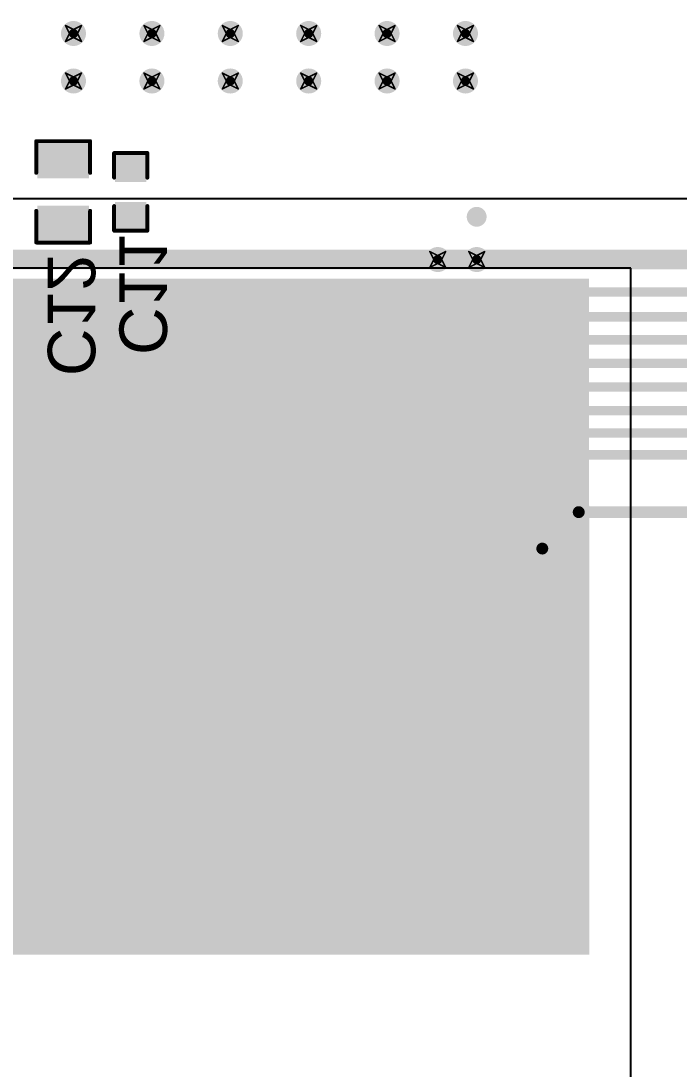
# Model space of a CAD drawing. Header units: inches. Extents: x -11 to 1110, y -7 to 455.
# Drawn here: x 627.8 to 648.91, y 21.81 to 55.43 of the extents above; entities that cross this region are included whole.
import ezdxf

# ---------------------------------------------------------------- set-up
doc = ezdxf.new("R2010")
doc.units = ezdxf.units.IN
for name, color, linetype in [('Bottom Layer', 5, 'Continuous'), ('Bottom Overlay', 54, 'Continuous'), ('Bottom Paste', 16, 'Continuous'), ('Bottom Solder', 6, 'Continuous'), ('Drill Drawing', 1, 'Continuous'), ('Top Layer', 1, 'Continuous'), ('Top Solder', 216, 'Continuous'), ('Via Holes', 16, 'Continuous')]:
    doc.layers.add(name, color=color, linetype=linetype)
doc.styles.add('Arial', font='', dxfattribs={"height": 0.2})
doc.styles.get('Arial').set_extended_font_data('Arial')

# ---------------------------------------------------------------- blocks, each defined once
blk = doc.blocks.new('C___0805_B_20')
at = {"layer": 'Bottom Layer'}
for points in [[(-1.524, 0.762), (-0.508, 0.762), (-0.508, -0.762), (-1.524, -0.762)], [(0.508, 0.762), (1.524, 0.762), (1.524, -0.762), (0.508, -0.762)]]:
    blk.add_hatch(color=5, dxfattribs=at).paths.add_polyline_path(points)
at = {"layer": 'Bottom Paste'}
for points in [[(-1.524, 0.762), (-0.508, 0.762), (-0.508, -0.762), (-1.524, -0.762)], [(0.508, 0.762), (1.524, 0.762), (1.524, -0.762), (0.508, -0.762)]]:
    blk.add_hatch(color=16, dxfattribs=at).paths.add_polyline_path(points)
at = {"layer": 'Bottom Solder'}
for points in [[(-1.594, 0.832), (-0.438, 0.832), (-0.438, -0.832), (-1.594, -0.832)], [(0.438, 0.832), (1.594, 0.832), (1.594, -0.832), (0.438, -0.832)]]:
    blk.add_hatch(color=6, dxfattribs=at).paths.add_polyline_path(points)
at = {"layer": 'Bottom Overlay'}
for points in [[(-0.61, 0.864, 0.127, 0.127, 0), (-1.626, 0.864, 0.127, 0.127, 0)], [(-1.626, -0.864, 0.127, 0.127, 0), (-1.626, 0.864, 0.127, 0.127, 0)], [(1.626, 0.864, 0.127, 0.127, 0), (0.61, 0.864, 0.127, 0.127, 0)], [(1.626, -0.864, 0.127, 0.127, 0), (1.626, 0.864, 0.127, 0.127, 0)], [(-0.61, -0.864, 0.127, 0.127, 0), (-1.626, -0.864, 0.127, 0.127, 0)], [(1.626, -0.864, 0.127, 0.127, 0), (0.61, -0.864, 0.127, 0.127, 0)]]:
    blk.add_lwpolyline(points, format="xyseb", dxfattribs=at)
for points in [[(-1.657, 0.864, 0.0635, 0.0635, 1), (-1.594, 0.864, 0.0635, 0.0635, 1)], [(-1.657, 0.864, 0.0635, 0.0635, 1), (-1.594, 0.864, 0.0635, 0.0635, 1)], [(-0.641, 0.864, 0.0635, 0.0635, 1), (-0.578, 0.864, 0.0635, 0.0635, 1)], [(0.578, 0.864, 0.0635, 0.0635, 1), (0.641, 0.864, 0.0635, 0.0635, 1)], [(1.594, 0.864, 0.0635, 0.0635, 1), (1.657, 0.864, 0.0635, 0.0635, 1)], [(1.594, 0.864, 0.0635, 0.0635, 1), (1.657, 0.864, 0.0635, 0.0635, 1)], [(-1.657, -0.864, 0.0635, 0.0635, 1), (-1.594, -0.864, 0.0635, 0.0635, 1)], [(-1.657, -0.864, 0.0635, 0.0635, 1), (-1.594, -0.864, 0.0635, 0.0635, 1)], [(-0.641, -0.864, 0.0635, 0.0635, 1), (-0.578, -0.864, 0.0635, 0.0635, 1)], [(0.578, -0.864, 0.0635, 0.0635, 1), (0.641, -0.864, 0.0635, 0.0635, 1)], [(1.594, -0.864, 0.0635, 0.0635, 1), (1.657, -0.864, 0.0635, 0.0635, 1)], [(1.594, -0.864, 0.0635, 0.0635, 1), (1.657, -0.864, 0.0635, 0.0635, 1)]]:
    blk.add_lwpolyline(points, format="xyseb", close=True, dxfattribs=at)
blk = doc.blocks.new('C___0603_B_21')
at = {"layer": 'Bottom Layer'}
for points in [[(-1.143, -0.445), (-1.143, 0.445), (-0.381, 0.445), (-0.381, -0.445)], [(0.381, -0.445), (0.381, 0.445), (1.143, 0.445), (1.143, -0.445)]]:
    blk.add_hatch(color=5, dxfattribs=at).paths.add_polyline_path(points)
at = {"layer": 'Bottom Paste'}
for points in [[(-1.143, -0.445), (-1.143, 0.445), (-0.381, 0.445), (-0.381, -0.445)], [(0.381, -0.445), (0.381, 0.445), (1.143, 0.445), (1.143, -0.445)]]:
    blk.add_hatch(color=16, dxfattribs=at).paths.add_polyline_path(points)
at = {"layer": 'Bottom Solder'}
for points in [[(-1.203, -0.504), (-1.203, 0.504), (-0.321, 0.504), (-0.321, -0.504)], [(0.321, -0.504), (0.321, 0.504), (1.203, 0.504), (1.203, -0.504)]]:
    blk.add_hatch(color=6, dxfattribs=at).paths.add_polyline_path(points)
at = {"layer": 'Bottom Overlay'}
for points in [[(-1.245, -0.533, 0.127, 0.127, 0), (-1.245, 0.533, 0.127, 0.127, 0)], [(-0.457, 0.533, 0.127, 0.127, 0), (-1.245, 0.533, 0.127, 0.127, 0)], [(1.245, 0.533, 0.127, 0.127, 0), (0.457, 0.533, 0.127, 0.127, 0)], [(1.245, -0.533, 0.127, 0.127, 0), (1.245, 0.533, 0.127, 0.127, 0)], [(-0.457, -0.533, 0.127, 0.127, 0), (-1.245, -0.533, 0.127, 0.127, 0)], [(1.245, -0.533, 0.127, 0.127, 0), (0.457, -0.533, 0.127, 0.127, 0)]]:
    blk.add_lwpolyline(points, format="xyseb", dxfattribs=at)
for points in [[(-1.276, 0.533, 0.0635, 0.0635, 1), (-1.213, 0.533, 0.0635, 0.0635, 1)], [(-1.276, 0.533, 0.0635, 0.0635, 1), (-1.213, 0.533, 0.0635, 0.0635, 1)], [(-0.489, 0.533, 0.0635, 0.0635, 1), (-0.425, 0.533, 0.0635, 0.0635, 1)], [(0.425, 0.533, 0.0635, 0.0635, 1), (0.489, 0.533, 0.0635, 0.0635, 1)], [(1.213, 0.533, 0.0635, 0.0635, 1), (1.276, 0.533, 0.0635, 0.0635, 1)], [(1.213, 0.533, 0.0635, 0.0635, 1), (1.276, 0.533, 0.0635, 0.0635, 1)], [(-1.276, -0.533, 0.0635, 0.0635, 1), (-1.213, -0.533, 0.0635, 0.0635, 1)], [(-1.276, -0.533, 0.0635, 0.0635, 1), (-1.213, -0.533, 0.0635, 0.0635, 1)], [(-0.489, -0.533, 0.0635, 0.0635, 1), (-0.425, -0.533, 0.0635, 0.0635, 1)], [(0.425, -0.533, 0.0635, 0.0635, 1), (0.489, -0.533, 0.0635, 0.0635, 1)], [(1.213, -0.533, 0.0635, 0.0635, 1), (1.276, -0.533, 0.0635, 0.0635, 1)], [(1.213, -0.533, 0.0635, 0.0635, 1), (1.276, -0.533, 0.0635, 0.0635, 1)]]:
    blk.add_lwpolyline(points, format="xyseb", close=True, dxfattribs=at)

msp = doc.modelspace()

# ---------------------------------------------------------------- hatches: boundary and pattern name
at = {"layer": 'Bottom Layer'}
h = msp.add_hatch(color=5, dxfattribs=at)
edge = h.paths.add_edge_path()
edge.add_arc((629.488, 55.03), 0.3, 0, 360)
h = msp.add_hatch(color=5, dxfattribs=at)
edge = h.paths.add_edge_path()
edge.add_arc((632.003, 55.03), 0.3, 0, 360)
h = msp.add_hatch(color=5, dxfattribs=at)
edge = h.paths.add_edge_path()
edge.add_arc((634.517, 55.03), 0.3, 0, 360)
h = msp.add_hatch(color=5, dxfattribs=at)
edge = h.paths.add_edge_path()
edge.add_arc((637.032, 55.03), 0.3, 0, 360)
h = msp.add_hatch(color=5, dxfattribs=at)
edge = h.paths.add_edge_path()
edge.add_arc((639.547, 55.03), 0.3, 0, 360)
h = msp.add_hatch(color=5, dxfattribs=at)
edge = h.paths.add_edge_path()
edge.add_arc((642.061, 55.03), 0.3, 0, 360)
h = msp.add_hatch(color=5, dxfattribs=at)
edge = h.paths.add_edge_path()
edge.add_arc((629.488, 53.506), 0.3, 0, 360)
h = msp.add_hatch(color=5, dxfattribs=at)
edge = h.paths.add_edge_path()
edge.add_arc((632.003, 53.506), 0.3, 0, 360)
h = msp.add_hatch(color=5, dxfattribs=at)
edge = h.paths.add_edge_path()
edge.add_arc((634.517, 53.506), 0.3, 0, 360)
h = msp.add_hatch(color=5, dxfattribs=at)
edge = h.paths.add_edge_path()
edge.add_arc((637.032, 53.506), 0.3, 0, 360)
h = msp.add_hatch(color=5, dxfattribs=at)
edge = h.paths.add_edge_path()
edge.add_arc((639.547, 53.506), 0.3, 0, 360)
h = msp.add_hatch(color=5, dxfattribs=at)
edge = h.paths.add_edge_path()
edge.add_arc((642.061, 53.506), 0.3, 0, 360)
h = msp.add_hatch(color=5, dxfattribs=at)
edge = h.paths.add_edge_path()
edge.add_arc((641.172, 47.779), 0.3, 0, 360)
h = msp.add_hatch(color=5, dxfattribs=at)
edge = h.paths.add_edge_path()
edge.add_arc((642.422, 47.779), 0.3, 0, 360)
for points in [[(622.13, 41.092), (646.019, 41.092), (646.019, 47.168), (622.13, 47.168)], [(646.024, 25.476), (581.304, 25.476), (581.304, 45.872), (646.024, 45.872)]]:
    msp.add_hatch(color=5, dxfattribs=at).paths.add_polyline_path(points)
at = {"layer": 'Bottom Solder'}
h = msp.add_hatch(color=6, dxfattribs=at)
edge = h.paths.add_edge_path()
edge.add_arc((629.488, 55.03), 0.402, 0, 360)
h = msp.add_hatch(color=6, dxfattribs=at)
edge = h.paths.add_edge_path()
edge.add_arc((632.003, 55.03), 0.402, 0, 360)
h = msp.add_hatch(color=6, dxfattribs=at)
edge = h.paths.add_edge_path()
edge.add_arc((634.517, 55.03), 0.402, 0, 360)
h = msp.add_hatch(color=6, dxfattribs=at)
edge = h.paths.add_edge_path()
edge.add_arc((637.032, 55.03), 0.402, 0, 360)
h = msp.add_hatch(color=6, dxfattribs=at)
edge = h.paths.add_edge_path()
edge.add_arc((639.547, 55.03), 0.402, 0, 360)
h = msp.add_hatch(color=6, dxfattribs=at)
edge = h.paths.add_edge_path()
edge.add_arc((642.061, 55.03), 0.402, 0, 360)
h = msp.add_hatch(color=6, dxfattribs=at)
edge = h.paths.add_edge_path()
edge.add_arc((629.488, 53.506), 0.402, 0, 360)
h = msp.add_hatch(color=6, dxfattribs=at)
edge = h.paths.add_edge_path()
edge.add_arc((632.003, 53.506), 0.402, 0, 360)
h = msp.add_hatch(color=6, dxfattribs=at)
edge = h.paths.add_edge_path()
edge.add_arc((634.517, 53.506), 0.402, 0, 360)
h = msp.add_hatch(color=6, dxfattribs=at)
edge = h.paths.add_edge_path()
edge.add_arc((637.032, 53.506), 0.402, 0, 360)
h = msp.add_hatch(color=6, dxfattribs=at)
edge = h.paths.add_edge_path()
edge.add_arc((639.547, 53.506), 0.402, 0, 360)
h = msp.add_hatch(color=6, dxfattribs=at)
edge = h.paths.add_edge_path()
edge.add_arc((642.061, 53.506), 0.402, 0, 360)
h = msp.add_hatch(color=6, dxfattribs=at)
edge = h.paths.add_edge_path()
edge.add_arc((641.172, 47.779), 0.402, 0, 360)
h = msp.add_hatch(color=6, dxfattribs=at)
edge = h.paths.add_edge_path()
edge.add_arc((642.422, 47.779), 0.402, 0, 360)
at = {"layer": 'Top Layer'}
h = msp.add_hatch(color=1, dxfattribs=at)
edge = h.paths.add_edge_path()
edge.add_arc((629.488, 55.03), 0.3, 0, 360)
h = msp.add_hatch(color=1, dxfattribs=at)
edge = h.paths.add_edge_path()
edge.add_arc((632.003, 55.03), 0.3, 0, 360)
h = msp.add_hatch(color=1, dxfattribs=at)
edge = h.paths.add_edge_path()
edge.add_arc((634.517, 55.03), 0.3, 0, 360)
h = msp.add_hatch(color=1, dxfattribs=at)
edge = h.paths.add_edge_path()
edge.add_arc((637.032, 55.03), 0.3, 0, 360)
h = msp.add_hatch(color=1, dxfattribs=at)
edge = h.paths.add_edge_path()
edge.add_arc((639.547, 55.03), 0.3, 0, 360)
h = msp.add_hatch(color=1, dxfattribs=at)
edge = h.paths.add_edge_path()
edge.add_arc((642.061, 55.03), 0.3, 0, 360)
h = msp.add_hatch(color=1, dxfattribs=at)
edge = h.paths.add_edge_path()
edge.add_arc((629.488, 53.506), 0.3, 0, 360)
h = msp.add_hatch(color=1, dxfattribs=at)
edge = h.paths.add_edge_path()
edge.add_arc((632.003, 53.506), 0.3, 0, 360)
h = msp.add_hatch(color=1, dxfattribs=at)
edge = h.paths.add_edge_path()
edge.add_arc((634.517, 53.506), 0.3, 0, 360)
h = msp.add_hatch(color=1, dxfattribs=at)
edge = h.paths.add_edge_path()
edge.add_arc((637.032, 53.506), 0.3, 0, 360)
h = msp.add_hatch(color=1, dxfattribs=at)
edge = h.paths.add_edge_path()
edge.add_arc((639.547, 53.506), 0.3, 0, 360)
h = msp.add_hatch(color=1, dxfattribs=at)
edge = h.paths.add_edge_path()
edge.add_arc((642.061, 53.506), 0.3, 0, 360)
h = msp.add_hatch(color=1, dxfattribs=at)
edge = h.paths.add_edge_path()
edge.add_arc((641.172, 47.779), 0.3, 0, 360)
h = msp.add_hatch(color=1, dxfattribs=at)
edge = h.paths.add_edge_path()
edge.add_arc((642.422, 47.779), 0.3, 0, 360)
msp.add_hatch(color=1, dxfattribs=at).paths.add_polyline_path([(646.029, 25.476), (569.163, 25.476), (569.163, 39.878), (646.029, 39.878)])
at = {"layer": 'Top Solder'}
h = msp.add_hatch(color=216, dxfattribs=at)
edge = h.paths.add_edge_path()
edge.add_arc((629.488, 55.03), 0.402, 0, 360)
h = msp.add_hatch(color=216, dxfattribs=at)
edge = h.paths.add_edge_path()
edge.add_arc((632.003, 55.03), 0.402, 0, 360)
h = msp.add_hatch(color=216, dxfattribs=at)
edge = h.paths.add_edge_path()
edge.add_arc((634.517, 55.03), 0.402, 0, 360)
h = msp.add_hatch(color=216, dxfattribs=at)
edge = h.paths.add_edge_path()
edge.add_arc((637.032, 55.03), 0.402, 0, 360)
h = msp.add_hatch(color=216, dxfattribs=at)
edge = h.paths.add_edge_path()
edge.add_arc((639.547, 55.03), 0.402, 0, 360)
h = msp.add_hatch(color=216, dxfattribs=at)
edge = h.paths.add_edge_path()
edge.add_arc((642.061, 55.03), 0.402, 0, 360)
h = msp.add_hatch(color=216, dxfattribs=at)
edge = h.paths.add_edge_path()
edge.add_arc((629.488, 53.506), 0.402, 0, 360)
h = msp.add_hatch(color=216, dxfattribs=at)
edge = h.paths.add_edge_path()
edge.add_arc((632.003, 53.506), 0.402, 0, 360)
h = msp.add_hatch(color=216, dxfattribs=at)
edge = h.paths.add_edge_path()
edge.add_arc((634.517, 53.506), 0.402, 0, 360)
h = msp.add_hatch(color=216, dxfattribs=at)
edge = h.paths.add_edge_path()
edge.add_arc((637.032, 53.506), 0.402, 0, 360)
h = msp.add_hatch(color=216, dxfattribs=at)
edge = h.paths.add_edge_path()
edge.add_arc((639.547, 53.506), 0.402, 0, 360)
h = msp.add_hatch(color=216, dxfattribs=at)
edge = h.paths.add_edge_path()
edge.add_arc((642.061, 53.506), 0.402, 0, 360)
h = msp.add_hatch(color=216, dxfattribs=at)
edge = h.paths.add_edge_path()
edge.add_arc((641.172, 47.779), 0.402, 0, 360)
h = msp.add_hatch(color=216, dxfattribs=at)
edge = h.paths.add_edge_path()
edge.add_arc((642.422, 47.779), 0.402, 0, 360)
at = {"layer": 'Via Holes'}
h = msp.add_hatch(color=7, dxfattribs=at)
edge = h.paths.add_edge_path()
edge.add_arc((629.488, 55.03), 0.15, 0, 360)
h = msp.add_hatch(color=7, dxfattribs=at)
edge = h.paths.add_edge_path()
edge.add_arc((632.003, 55.03), 0.15, 0, 360)
h = msp.add_hatch(color=7, dxfattribs=at)
edge = h.paths.add_edge_path()
edge.add_arc((634.517, 55.03), 0.15, 0, 360)
h = msp.add_hatch(color=7, dxfattribs=at)
edge = h.paths.add_edge_path()
edge.add_arc((637.032, 55.03), 0.15, 0, 360)
h = msp.add_hatch(color=7, dxfattribs=at)
edge = h.paths.add_edge_path()
edge.add_arc((639.547, 55.03), 0.15, 0, 360)
h = msp.add_hatch(color=7, dxfattribs=at)
edge = h.paths.add_edge_path()
edge.add_arc((642.061, 55.03), 0.15, 0, 360)
h = msp.add_hatch(color=7, dxfattribs=at)
edge = h.paths.add_edge_path()
edge.add_arc((629.488, 53.506), 0.15, 0, 360)
h = msp.add_hatch(color=7, dxfattribs=at)
edge = h.paths.add_edge_path()
edge.add_arc((632.003, 53.506), 0.15, 0, 360)
h = msp.add_hatch(color=7, dxfattribs=at)
edge = h.paths.add_edge_path()
edge.add_arc((634.517, 53.506), 0.15, 0, 360)
h = msp.add_hatch(color=7, dxfattribs=at)
edge = h.paths.add_edge_path()
edge.add_arc((637.032, 53.506), 0.15, 0, 360)
h = msp.add_hatch(color=7, dxfattribs=at)
edge = h.paths.add_edge_path()
edge.add_arc((639.547, 53.506), 0.15, 0, 360)
h = msp.add_hatch(color=7, dxfattribs=at)
edge = h.paths.add_edge_path()
edge.add_arc((642.061, 53.506), 0.15, 0, 360)
h = msp.add_hatch(color=7, dxfattribs=at)
edge = h.paths.add_edge_path()
edge.add_arc((641.172, 47.779), 0.15, 0, 360)
h = msp.add_hatch(color=7, dxfattribs=at)
edge = h.paths.add_edge_path()
edge.add_arc((642.422, 47.779), 0.15, 0, 360)

# ---------------------------------------------------------------- linework, layer by layer
at = {"layer": 'Bottom Layer'}
for p, q in [((621.665, 49.733), (651.086, 49.733)), ((647.37, 47.498), (621.64, 47.498)), ((647.37, 47.317), (647.37, 47.498)), ((647.37, 17.425), (647.37, 47.317))]:
    msp.add_line(p, q, dxfattribs=at)
msp.add_lwpolyline([(642.42, 49.149, 0.635, 0.635, 0), (642.422, 49.15, 0.635, 0.635, 0)], format="xyseb", dxfattribs=at)
for points in [[(642.261, 49.149, 0.318, 0.318, 1), (642.579, 49.149, 0.318, 0.318, 1)], [(642.263, 49.15, 0.318, 0.318, 1), (642.58, 49.15, 0.318, 0.318, 1)]]:
    msp.add_lwpolyline(points, format="xyseb", close=True, dxfattribs=at)
at = {"layer": 'Drill Drawing'}
for points in [[(629.234, 55.284, 0.0508, 0.0508, 0), (629.488, 55.157, 0.0508, 0.0508, 0)], [(629.234, 55.284, 0.0508, 0.0508, 0), (629.361, 55.03, 0.0508, 0.0508, 0)], [(629.488, 55.157, 0.0508, 0.0508, 0), (629.742, 55.284, 0.0508, 0.0508, 0)], [(629.615, 55.03, 0.0508, 0.0508, 0), (629.742, 55.284, 0.0508, 0.0508, 0)], [(631.749, 55.284, 0.0508, 0.0508, 0), (632.003, 55.157, 0.0508, 0.0508, 0)], [(631.749, 55.284, 0.0508, 0.0508, 0), (631.876, 55.03, 0.0508, 0.0508, 0)], [(632.003, 55.157, 0.0508, 0.0508, 0), (632.257, 55.284, 0.0508, 0.0508, 0)], [(632.13, 55.03, 0.0508, 0.0508, 0), (632.257, 55.284, 0.0508, 0.0508, 0)], [(634.263, 55.284, 0.0508, 0.0508, 0), (634.517, 55.157, 0.0508, 0.0508, 0)], [(634.263, 55.284, 0.0508, 0.0508, 0), (634.39, 55.03, 0.0508, 0.0508, 0)], [(634.517, 55.157, 0.0508, 0.0508, 0), (634.771, 55.284, 0.0508, 0.0508, 0)], [(634.644, 55.03, 0.0508, 0.0508, 0), (634.771, 55.284, 0.0508, 0.0508, 0)], [(636.778, 55.284, 0.0508, 0.0508, 0), (637.032, 55.157, 0.0508, 0.0508, 0)], [(636.778, 55.284, 0.0508, 0.0508, 0), (636.905, 55.03, 0.0508, 0.0508, 0)], [(637.032, 55.157, 0.0508, 0.0508, 0), (637.286, 55.284, 0.0508, 0.0508, 0)], [(637.159, 55.03, 0.0508, 0.0508, 0), (637.286, 55.284, 0.0508, 0.0508, 0)], [(639.293, 55.284, 0.0508, 0.0508, 0), (639.547, 55.157, 0.0508, 0.0508, 0)], [(639.293, 55.284, 0.0508, 0.0508, 0), (639.42, 55.03, 0.0508, 0.0508, 0)], [(639.547, 55.157, 0.0508, 0.0508, 0), (639.801, 55.284, 0.0508, 0.0508, 0)], [(639.674, 55.03, 0.0508, 0.0508, 0), (639.801, 55.284, 0.0508, 0.0508, 0)], [(641.807, 55.284, 0.0508, 0.0508, 0), (642.061, 55.157, 0.0508, 0.0508, 0)], [(641.807, 55.284, 0.0508, 0.0508, 0), (641.934, 55.03, 0.0508, 0.0508, 0)], [(642.061, 55.157, 0.0508, 0.0508, 0), (642.315, 55.284, 0.0508, 0.0508, 0)], [(642.188, 55.03, 0.0508, 0.0508, 0), (642.315, 55.284, 0.0508, 0.0508, 0)], [(629.234, 54.776, 0.0508, 0.0508, 0), (629.361, 55.03, 0.0508, 0.0508, 0)], [(629.234, 54.776, 0.0508, 0.0508, 0), (629.488, 54.903, 0.0508, 0.0508, 0)], [(629.488, 54.903, 0.0508, 0.0508, 0), (629.742, 54.776, 0.0508, 0.0508, 0)], [(629.615, 55.03, 0.0508, 0.0508, 0), (629.742, 54.776, 0.0508, 0.0508, 0)], [(631.749, 54.776, 0.0508, 0.0508, 0), (631.876, 55.03, 0.0508, 0.0508, 0)], [(631.749, 54.776, 0.0508, 0.0508, 0), (632.003, 54.903, 0.0508, 0.0508, 0)], [(632.003, 54.903, 0.0508, 0.0508, 0), (632.257, 54.776, 0.0508, 0.0508, 0)], [(632.13, 55.03, 0.0508, 0.0508, 0), (632.257, 54.776, 0.0508, 0.0508, 0)], [(634.263, 54.776, 0.0508, 0.0508, 0), (634.39, 55.03, 0.0508, 0.0508, 0)], [(634.263, 54.776, 0.0508, 0.0508, 0), (634.517, 54.903, 0.0508, 0.0508, 0)], [(634.517, 54.903, 0.0508, 0.0508, 0), (634.771, 54.776, 0.0508, 0.0508, 0)], [(634.644, 55.03, 0.0508, 0.0508, 0), (634.771, 54.776, 0.0508, 0.0508, 0)], [(636.778, 54.776, 0.0508, 0.0508, 0), (636.905, 55.03, 0.0508, 0.0508, 0)], [(636.778, 54.776, 0.0508, 0.0508, 0), (637.032, 54.903, 0.0508, 0.0508, 0)], [(637.032, 54.903, 0.0508, 0.0508, 0), (637.286, 54.776, 0.0508, 0.0508, 0)], [(637.159, 55.03, 0.0508, 0.0508, 0), (637.286, 54.776, 0.0508, 0.0508, 0)], [(639.293, 54.776, 0.0508, 0.0508, 0), (639.42, 55.03, 0.0508, 0.0508, 0)], [(639.293, 54.776, 0.0508, 0.0508, 0), (639.547, 54.903, 0.0508, 0.0508, 0)], [(639.547, 54.903, 0.0508, 0.0508, 0), (639.801, 54.776, 0.0508, 0.0508, 0)], [(639.674, 55.03, 0.0508, 0.0508, 0), (639.801, 54.776, 0.0508, 0.0508, 0)], [(641.807, 54.776, 0.0508, 0.0508, 0), (641.934, 55.03, 0.0508, 0.0508, 0)], [(641.807, 54.776, 0.0508, 0.0508, 0), (642.061, 54.903, 0.0508, 0.0508, 0)], [(642.061, 54.903, 0.0508, 0.0508, 0), (642.315, 54.776, 0.0508, 0.0508, 0)], [(642.188, 55.03, 0.0508, 0.0508, 0), (642.315, 54.776, 0.0508, 0.0508, 0)], [(629.234, 53.76, 0.0508, 0.0508, 0), (629.488, 53.633, 0.0508, 0.0508, 0)], [(629.234, 53.76, 0.0508, 0.0508, 0), (629.361, 53.506, 0.0508, 0.0508, 0)], [(629.234, 53.252, 0.0508, 0.0508, 0), (629.361, 53.506, 0.0508, 0.0508, 0)], [(629.488, 53.633, 0.0508, 0.0508, 0), (629.742, 53.76, 0.0508, 0.0508, 0)], [(629.615, 53.506, 0.0508, 0.0508, 0), (629.742, 53.76, 0.0508, 0.0508, 0)], [(629.615, 53.506, 0.0508, 0.0508, 0), (629.742, 53.252, 0.0508, 0.0508, 0)], [(631.749, 53.76, 0.0508, 0.0508, 0), (632.003, 53.633, 0.0508, 0.0508, 0)], [(631.749, 53.76, 0.0508, 0.0508, 0), (631.876, 53.506, 0.0508, 0.0508, 0)], [(631.749, 53.252, 0.0508, 0.0508, 0), (631.876, 53.506, 0.0508, 0.0508, 0)], [(632.003, 53.633, 0.0508, 0.0508, 0), (632.257, 53.76, 0.0508, 0.0508, 0)], [(632.13, 53.506, 0.0508, 0.0508, 0), (632.257, 53.76, 0.0508, 0.0508, 0)], [(632.13, 53.506, 0.0508, 0.0508, 0), (632.257, 53.252, 0.0508, 0.0508, 0)], [(634.263, 53.76, 0.0508, 0.0508, 0), (634.517, 53.633, 0.0508, 0.0508, 0)], [(634.263, 53.76, 0.0508, 0.0508, 0), (634.39, 53.506, 0.0508, 0.0508, 0)], [(634.263, 53.252, 0.0508, 0.0508, 0), (634.39, 53.506, 0.0508, 0.0508, 0)], [(634.517, 53.633, 0.0508, 0.0508, 0), (634.771, 53.76, 0.0508, 0.0508, 0)], [(634.644, 53.506, 0.0508, 0.0508, 0), (634.771, 53.76, 0.0508, 0.0508, 0)], [(634.644, 53.506, 0.0508, 0.0508, 0), (634.771, 53.252, 0.0508, 0.0508, 0)], [(636.778, 53.76, 0.0508, 0.0508, 0), (637.032, 53.633, 0.0508, 0.0508, 0)], [(636.778, 53.76, 0.0508, 0.0508, 0), (636.905, 53.506, 0.0508, 0.0508, 0)], [(636.778, 53.252, 0.0508, 0.0508, 0), (636.905, 53.506, 0.0508, 0.0508, 0)], [(637.032, 53.633, 0.0508, 0.0508, 0), (637.286, 53.76, 0.0508, 0.0508, 0)], [(637.159, 53.506, 0.0508, 0.0508, 0), (637.286, 53.76, 0.0508, 0.0508, 0)], [(637.159, 53.506, 0.0508, 0.0508, 0), (637.286, 53.252, 0.0508, 0.0508, 0)], [(639.293, 53.76, 0.0508, 0.0508, 0), (639.547, 53.633, 0.0508, 0.0508, 0)], [(639.293, 53.76, 0.0508, 0.0508, 0), (639.42, 53.506, 0.0508, 0.0508, 0)], [(639.293, 53.252, 0.0508, 0.0508, 0), (639.42, 53.506, 0.0508, 0.0508, 0)], [(639.547, 53.633, 0.0508, 0.0508, 0), (639.801, 53.76, 0.0508, 0.0508, 0)], [(639.674, 53.506, 0.0508, 0.0508, 0), (639.801, 53.76, 0.0508, 0.0508, 0)], [(639.674, 53.506, 0.0508, 0.0508, 0), (639.801, 53.252, 0.0508, 0.0508, 0)], [(641.807, 53.76, 0.0508, 0.0508, 0), (642.061, 53.633, 0.0508, 0.0508, 0)], [(641.807, 53.76, 0.0508, 0.0508, 0), (641.934, 53.506, 0.0508, 0.0508, 0)], [(641.807, 53.252, 0.0508, 0.0508, 0), (641.934, 53.506, 0.0508, 0.0508, 0)], [(642.061, 53.633, 0.0508, 0.0508, 0), (642.315, 53.76, 0.0508, 0.0508, 0)], [(642.188, 53.506, 0.0508, 0.0508, 0), (642.315, 53.76, 0.0508, 0.0508, 0)], [(642.188, 53.506, 0.0508, 0.0508, 0), (642.315, 53.252, 0.0508, 0.0508, 0)], [(629.234, 53.252, 0.0508, 0.0508, 0), (629.488, 53.379, 0.0508, 0.0508, 0)], [(629.488, 53.379, 0.0508, 0.0508, 0), (629.742, 53.252, 0.0508, 0.0508, 0)], [(631.749, 53.252, 0.0508, 0.0508, 0), (632.003, 53.379, 0.0508, 0.0508, 0)], [(632.003, 53.379, 0.0508, 0.0508, 0), (632.257, 53.252, 0.0508, 0.0508, 0)], [(634.263, 53.252, 0.0508, 0.0508, 0), (634.517, 53.379, 0.0508, 0.0508, 0)], [(634.517, 53.379, 0.0508, 0.0508, 0), (634.771, 53.252, 0.0508, 0.0508, 0)], [(636.778, 53.252, 0.0508, 0.0508, 0), (637.032, 53.379, 0.0508, 0.0508, 0)], [(637.032, 53.379, 0.0508, 0.0508, 0), (637.286, 53.252, 0.0508, 0.0508, 0)], [(639.293, 53.252, 0.0508, 0.0508, 0), (639.547, 53.379, 0.0508, 0.0508, 0)], [(639.547, 53.379, 0.0508, 0.0508, 0), (639.801, 53.252, 0.0508, 0.0508, 0)], [(641.807, 53.252, 0.0508, 0.0508, 0), (642.061, 53.379, 0.0508, 0.0508, 0)], [(642.061, 53.379, 0.0508, 0.0508, 0), (642.315, 53.252, 0.0508, 0.0508, 0)], [(640.918, 48.033, 0.0508, 0.0508, 0), (641.172, 47.906, 0.0508, 0.0508, 0)], [(640.918, 48.033, 0.0508, 0.0508, 0), (641.045, 47.779, 0.0508, 0.0508, 0)], [(640.918, 47.525, 0.0508, 0.0508, 0), (641.045, 47.779, 0.0508, 0.0508, 0)], [(641.172, 47.906, 0.0508, 0.0508, 0), (641.426, 48.033, 0.0508, 0.0508, 0)], [(641.299, 47.779, 0.0508, 0.0508, 0), (641.426, 48.033, 0.0508, 0.0508, 0)], [(641.299, 47.779, 0.0508, 0.0508, 0), (641.426, 47.525, 0.0508, 0.0508, 0)], [(642.168, 48.033, 0.0508, 0.0508, 0), (642.422, 47.906, 0.0508, 0.0508, 0)], [(642.168, 48.033, 0.0508, 0.0508, 0), (642.295, 47.779, 0.0508, 0.0508, 0)], [(642.168, 47.525, 0.0508, 0.0508, 0), (642.295, 47.779, 0.0508, 0.0508, 0)], [(642.422, 47.906, 0.0508, 0.0508, 0), (642.676, 48.033, 0.0508, 0.0508, 0)], [(642.549, 47.779, 0.0508, 0.0508, 0), (642.676, 48.033, 0.0508, 0.0508, 0)], [(642.549, 47.779, 0.0508, 0.0508, 0), (642.676, 47.525, 0.0508, 0.0508, 0)], [(640.918, 47.525, 0.0508, 0.0508, 0), (641.172, 47.652, 0.0508, 0.0508, 0)], [(641.172, 47.652, 0.0508, 0.0508, 0), (641.426, 47.525, 0.0508, 0.0508, 0)], [(642.168, 47.525, 0.0508, 0.0508, 0), (642.422, 47.652, 0.0508, 0.0508, 0)], [(642.422, 47.652, 0.0508, 0.0508, 0), (642.676, 47.525, 0.0508, 0.0508, 0)]]:
    msp.add_lwpolyline(points, format="xyseb", dxfattribs=at)
for points in [[(629.221, 55.284, 0.0254, 0.0254, 1), (629.247, 55.284, 0.0254, 0.0254, 1)], [(629.221, 55.284, 0.0254, 0.0254, 1), (629.247, 55.284, 0.0254, 0.0254, 1)], [(629.475, 55.157, 0.0254, 0.0254, 1), (629.501, 55.157, 0.0254, 0.0254, 1)], [(629.475, 55.157, 0.0254, 0.0254, 1), (629.501, 55.157, 0.0254, 0.0254, 1)], [(629.729, 55.284, 0.0254, 0.0254, 1), (629.755, 55.284, 0.0254, 0.0254, 1)], [(629.729, 55.284, 0.0254, 0.0254, 1), (629.755, 55.284, 0.0254, 0.0254, 1)], [(631.736, 55.284, 0.0254, 0.0254, 1), (631.761, 55.284, 0.0254, 0.0254, 1)], [(631.736, 55.284, 0.0254, 0.0254, 1), (631.761, 55.284, 0.0254, 0.0254, 1)], [(631.99, 55.157, 0.0254, 0.0254, 1), (632.015, 55.157, 0.0254, 0.0254, 1)], [(631.99, 55.157, 0.0254, 0.0254, 1), (632.015, 55.157, 0.0254, 0.0254, 1)], [(632.244, 55.284, 0.0254, 0.0254, 1), (632.269, 55.284, 0.0254, 0.0254, 1)], [(632.244, 55.284, 0.0254, 0.0254, 1), (632.269, 55.284, 0.0254, 0.0254, 1)], [(634.251, 55.284, 0.0254, 0.0254, 1), (634.276, 55.284, 0.0254, 0.0254, 1)], [(634.251, 55.284, 0.0254, 0.0254, 1), (634.276, 55.284, 0.0254, 0.0254, 1)], [(634.505, 55.157, 0.0254, 0.0254, 1), (634.53, 55.157, 0.0254, 0.0254, 1)], [(634.505, 55.157, 0.0254, 0.0254, 1), (634.53, 55.157, 0.0254, 0.0254, 1)], [(634.759, 55.284, 0.0254, 0.0254, 1), (634.784, 55.284, 0.0254, 0.0254, 1)], [(634.759, 55.284, 0.0254, 0.0254, 1), (634.784, 55.284, 0.0254, 0.0254, 1)], [(636.765, 55.284, 0.0254, 0.0254, 1), (636.791, 55.284, 0.0254, 0.0254, 1)], [(636.765, 55.284, 0.0254, 0.0254, 1), (636.791, 55.284, 0.0254, 0.0254, 1)], [(637.019, 55.157, 0.0254, 0.0254, 1), (637.045, 55.157, 0.0254, 0.0254, 1)], [(637.019, 55.157, 0.0254, 0.0254, 1), (637.045, 55.157, 0.0254, 0.0254, 1)], [(637.273, 55.284, 0.0254, 0.0254, 1), (637.299, 55.284, 0.0254, 0.0254, 1)], [(637.273, 55.284, 0.0254, 0.0254, 1), (637.299, 55.284, 0.0254, 0.0254, 1)], [(639.28, 55.284, 0.0254, 0.0254, 1), (639.305, 55.284, 0.0254, 0.0254, 1)], [(639.28, 55.284, 0.0254, 0.0254, 1), (639.305, 55.284, 0.0254, 0.0254, 1)], [(639.534, 55.157, 0.0254, 0.0254, 1), (639.559, 55.157, 0.0254, 0.0254, 1)], [(639.534, 55.157, 0.0254, 0.0254, 1), (639.559, 55.157, 0.0254, 0.0254, 1)], [(639.788, 55.284, 0.0254, 0.0254, 1), (639.813, 55.284, 0.0254, 0.0254, 1)], [(639.788, 55.284, 0.0254, 0.0254, 1), (639.813, 55.284, 0.0254, 0.0254, 1)], [(641.794, 55.284, 0.0254, 0.0254, 1), (641.82, 55.284, 0.0254, 0.0254, 1)], [(641.794, 55.284, 0.0254, 0.0254, 1), (641.82, 55.284, 0.0254, 0.0254, 1)], [(642.048, 55.157, 0.0254, 0.0254, 1), (642.074, 55.157, 0.0254, 0.0254, 1)], [(642.048, 55.157, 0.0254, 0.0254, 1), (642.074, 55.157, 0.0254, 0.0254, 1)], [(642.302, 55.284, 0.0254, 0.0254, 1), (642.328, 55.284, 0.0254, 0.0254, 1)], [(642.302, 55.284, 0.0254, 0.0254, 1), (642.328, 55.284, 0.0254, 0.0254, 1)], [(629.348, 55.03, 0.0254, 0.0254, 1), (629.374, 55.03, 0.0254, 0.0254, 1)], [(629.348, 55.03, 0.0254, 0.0254, 1), (629.374, 55.03, 0.0254, 0.0254, 1)], [(629.475, 54.903, 0.0254, 0.0254, 1), (629.501, 54.903, 0.0254, 0.0254, 1)], [(629.475, 54.903, 0.0254, 0.0254, 1), (629.501, 54.903, 0.0254, 0.0254, 1)], [(629.602, 55.03, 0.0254, 0.0254, 1), (629.628, 55.03, 0.0254, 0.0254, 1)], [(629.602, 55.03, 0.0254, 0.0254, 1), (629.628, 55.03, 0.0254, 0.0254, 1)], [(631.863, 55.03, 0.0254, 0.0254, 1), (631.888, 55.03, 0.0254, 0.0254, 1)], [(631.863, 55.03, 0.0254, 0.0254, 1), (631.888, 55.03, 0.0254, 0.0254, 1)], [(631.99, 54.903, 0.0254, 0.0254, 1), (632.015, 54.903, 0.0254, 0.0254, 1)], [(631.99, 54.903, 0.0254, 0.0254, 1), (632.015, 54.903, 0.0254, 0.0254, 1)], [(632.117, 55.03, 0.0254, 0.0254, 1), (632.142, 55.03, 0.0254, 0.0254, 1)], [(632.117, 55.03, 0.0254, 0.0254, 1), (632.142, 55.03, 0.0254, 0.0254, 1)], [(634.378, 55.03, 0.0254, 0.0254, 1), (634.403, 55.03, 0.0254, 0.0254, 1)], [(634.378, 55.03, 0.0254, 0.0254, 1), (634.403, 55.03, 0.0254, 0.0254, 1)], [(634.505, 54.903, 0.0254, 0.0254, 1), (634.53, 54.903, 0.0254, 0.0254, 1)], [(634.505, 54.903, 0.0254, 0.0254, 1), (634.53, 54.903, 0.0254, 0.0254, 1)], [(634.632, 55.03, 0.0254, 0.0254, 1), (634.657, 55.03, 0.0254, 0.0254, 1)], [(634.632, 55.03, 0.0254, 0.0254, 1), (634.657, 55.03, 0.0254, 0.0254, 1)], [(636.892, 55.03, 0.0254, 0.0254, 1), (636.918, 55.03, 0.0254, 0.0254, 1)], [(636.892, 55.03, 0.0254, 0.0254, 1), (636.918, 55.03, 0.0254, 0.0254, 1)], [(637.019, 54.903, 0.0254, 0.0254, 1), (637.045, 54.903, 0.0254, 0.0254, 1)], [(637.019, 54.903, 0.0254, 0.0254, 1), (637.045, 54.903, 0.0254, 0.0254, 1)], [(637.146, 55.03, 0.0254, 0.0254, 1), (637.172, 55.03, 0.0254, 0.0254, 1)], [(637.146, 55.03, 0.0254, 0.0254, 1), (637.172, 55.03, 0.0254, 0.0254, 1)], [(639.407, 55.03, 0.0254, 0.0254, 1), (639.432, 55.03, 0.0254, 0.0254, 1)], [(639.407, 55.03, 0.0254, 0.0254, 1), (639.432, 55.03, 0.0254, 0.0254, 1)], [(639.534, 54.903, 0.0254, 0.0254, 1), (639.559, 54.903, 0.0254, 0.0254, 1)], [(639.534, 54.903, 0.0254, 0.0254, 1), (639.559, 54.903, 0.0254, 0.0254, 1)], [(639.661, 55.03, 0.0254, 0.0254, 1), (639.686, 55.03, 0.0254, 0.0254, 1)], [(639.661, 55.03, 0.0254, 0.0254, 1), (639.686, 55.03, 0.0254, 0.0254, 1)], [(641.921, 55.03, 0.0254, 0.0254, 1), (641.947, 55.03, 0.0254, 0.0254, 1)], [(641.921, 55.03, 0.0254, 0.0254, 1), (641.947, 55.03, 0.0254, 0.0254, 1)], [(642.048, 54.903, 0.0254, 0.0254, 1), (642.074, 54.903, 0.0254, 0.0254, 1)], [(642.048, 54.903, 0.0254, 0.0254, 1), (642.074, 54.903, 0.0254, 0.0254, 1)], [(642.175, 55.03, 0.0254, 0.0254, 1), (642.201, 55.03, 0.0254, 0.0254, 1)], [(642.175, 55.03, 0.0254, 0.0254, 1), (642.201, 55.03, 0.0254, 0.0254, 1)], [(629.221, 54.776, 0.0254, 0.0254, 1), (629.247, 54.776, 0.0254, 0.0254, 1)], [(629.221, 54.776, 0.0254, 0.0254, 1), (629.247, 54.776, 0.0254, 0.0254, 1)], [(629.729, 54.776, 0.0254, 0.0254, 1), (629.755, 54.776, 0.0254, 0.0254, 1)], [(629.729, 54.776, 0.0254, 0.0254, 1), (629.755, 54.776, 0.0254, 0.0254, 1)], [(631.736, 54.776, 0.0254, 0.0254, 1), (631.761, 54.776, 0.0254, 0.0254, 1)], [(631.736, 54.776, 0.0254, 0.0254, 1), (631.761, 54.776, 0.0254, 0.0254, 1)], [(632.244, 54.776, 0.0254, 0.0254, 1), (632.269, 54.776, 0.0254, 0.0254, 1)], [(632.244, 54.776, 0.0254, 0.0254, 1), (632.269, 54.776, 0.0254, 0.0254, 1)], [(634.251, 54.776, 0.0254, 0.0254, 1), (634.276, 54.776, 0.0254, 0.0254, 1)], [(634.251, 54.776, 0.0254, 0.0254, 1), (634.276, 54.776, 0.0254, 0.0254, 1)], [(634.759, 54.776, 0.0254, 0.0254, 1), (634.784, 54.776, 0.0254, 0.0254, 1)], [(634.759, 54.776, 0.0254, 0.0254, 1), (634.784, 54.776, 0.0254, 0.0254, 1)], [(636.765, 54.776, 0.0254, 0.0254, 1), (636.791, 54.776, 0.0254, 0.0254, 1)], [(636.765, 54.776, 0.0254, 0.0254, 1), (636.791, 54.776, 0.0254, 0.0254, 1)], [(637.273, 54.776, 0.0254, 0.0254, 1), (637.299, 54.776, 0.0254, 0.0254, 1)], [(637.273, 54.776, 0.0254, 0.0254, 1), (637.299, 54.776, 0.0254, 0.0254, 1)], [(639.28, 54.776, 0.0254, 0.0254, 1), (639.305, 54.776, 0.0254, 0.0254, 1)], [(639.28, 54.776, 0.0254, 0.0254, 1), (639.305, 54.776, 0.0254, 0.0254, 1)], [(639.788, 54.776, 0.0254, 0.0254, 1), (639.813, 54.776, 0.0254, 0.0254, 1)], [(639.788, 54.776, 0.0254, 0.0254, 1), (639.813, 54.776, 0.0254, 0.0254, 1)], [(641.794, 54.776, 0.0254, 0.0254, 1), (641.82, 54.776, 0.0254, 0.0254, 1)], [(641.794, 54.776, 0.0254, 0.0254, 1), (641.82, 54.776, 0.0254, 0.0254, 1)], [(642.302, 54.776, 0.0254, 0.0254, 1), (642.328, 54.776, 0.0254, 0.0254, 1)], [(642.302, 54.776, 0.0254, 0.0254, 1), (642.328, 54.776, 0.0254, 0.0254, 1)], [(629.221, 53.76, 0.0254, 0.0254, 1), (629.247, 53.76, 0.0254, 0.0254, 1)], [(629.221, 53.76, 0.0254, 0.0254, 1), (629.247, 53.76, 0.0254, 0.0254, 1)], [(629.348, 53.506, 0.0254, 0.0254, 1), (629.374, 53.506, 0.0254, 0.0254, 1)], [(629.348, 53.506, 0.0254, 0.0254, 1), (629.374, 53.506, 0.0254, 0.0254, 1)], [(629.475, 53.633, 0.0254, 0.0254, 1), (629.501, 53.633, 0.0254, 0.0254, 1)], [(629.475, 53.633, 0.0254, 0.0254, 1), (629.501, 53.633, 0.0254, 0.0254, 1)], [(629.602, 53.506, 0.0254, 0.0254, 1), (629.628, 53.506, 0.0254, 0.0254, 1)], [(629.602, 53.506, 0.0254, 0.0254, 1), (629.628, 53.506, 0.0254, 0.0254, 1)], [(629.729, 53.76, 0.0254, 0.0254, 1), (629.755, 53.76, 0.0254, 0.0254, 1)], [(629.729, 53.76, 0.0254, 0.0254, 1), (629.755, 53.76, 0.0254, 0.0254, 1)], [(631.736, 53.76, 0.0254, 0.0254, 1), (631.761, 53.76, 0.0254, 0.0254, 1)], [(631.736, 53.76, 0.0254, 0.0254, 1), (631.761, 53.76, 0.0254, 0.0254, 1)], [(631.863, 53.506, 0.0254, 0.0254, 1), (631.888, 53.506, 0.0254, 0.0254, 1)], [(631.863, 53.506, 0.0254, 0.0254, 1), (631.888, 53.506, 0.0254, 0.0254, 1)], [(631.99, 53.633, 0.0254, 0.0254, 1), (632.015, 53.633, 0.0254, 0.0254, 1)], [(631.99, 53.633, 0.0254, 0.0254, 1), (632.015, 53.633, 0.0254, 0.0254, 1)], [(632.117, 53.506, 0.0254, 0.0254, 1), (632.142, 53.506, 0.0254, 0.0254, 1)], [(632.117, 53.506, 0.0254, 0.0254, 1), (632.142, 53.506, 0.0254, 0.0254, 1)], [(632.244, 53.76, 0.0254, 0.0254, 1), (632.269, 53.76, 0.0254, 0.0254, 1)], [(632.244, 53.76, 0.0254, 0.0254, 1), (632.269, 53.76, 0.0254, 0.0254, 1)], [(634.251, 53.76, 0.0254, 0.0254, 1), (634.276, 53.76, 0.0254, 0.0254, 1)], [(634.251, 53.76, 0.0254, 0.0254, 1), (634.276, 53.76, 0.0254, 0.0254, 1)], [(634.378, 53.506, 0.0254, 0.0254, 1), (634.403, 53.506, 0.0254, 0.0254, 1)], [(634.378, 53.506, 0.0254, 0.0254, 1), (634.403, 53.506, 0.0254, 0.0254, 1)], [(634.505, 53.633, 0.0254, 0.0254, 1), (634.53, 53.633, 0.0254, 0.0254, 1)], [(634.505, 53.633, 0.0254, 0.0254, 1), (634.53, 53.633, 0.0254, 0.0254, 1)], [(634.632, 53.506, 0.0254, 0.0254, 1), (634.657, 53.506, 0.0254, 0.0254, 1)], [(634.632, 53.506, 0.0254, 0.0254, 1), (634.657, 53.506, 0.0254, 0.0254, 1)], [(634.759, 53.76, 0.0254, 0.0254, 1), (634.784, 53.76, 0.0254, 0.0254, 1)], [(634.759, 53.76, 0.0254, 0.0254, 1), (634.784, 53.76, 0.0254, 0.0254, 1)], [(636.765, 53.76, 0.0254, 0.0254, 1), (636.791, 53.76, 0.0254, 0.0254, 1)], [(636.765, 53.76, 0.0254, 0.0254, 1), (636.791, 53.76, 0.0254, 0.0254, 1)], [(636.892, 53.506, 0.0254, 0.0254, 1), (636.918, 53.506, 0.0254, 0.0254, 1)], [(636.892, 53.506, 0.0254, 0.0254, 1), (636.918, 53.506, 0.0254, 0.0254, 1)], [(637.019, 53.633, 0.0254, 0.0254, 1), (637.045, 53.633, 0.0254, 0.0254, 1)], [(637.019, 53.633, 0.0254, 0.0254, 1), (637.045, 53.633, 0.0254, 0.0254, 1)], [(637.146, 53.506, 0.0254, 0.0254, 1), (637.172, 53.506, 0.0254, 0.0254, 1)], [(637.146, 53.506, 0.0254, 0.0254, 1), (637.172, 53.506, 0.0254, 0.0254, 1)], [(637.273, 53.76, 0.0254, 0.0254, 1), (637.299, 53.76, 0.0254, 0.0254, 1)], [(637.273, 53.76, 0.0254, 0.0254, 1), (637.299, 53.76, 0.0254, 0.0254, 1)], [(639.28, 53.76, 0.0254, 0.0254, 1), (639.305, 53.76, 0.0254, 0.0254, 1)], [(639.28, 53.76, 0.0254, 0.0254, 1), (639.305, 53.76, 0.0254, 0.0254, 1)], [(639.407, 53.506, 0.0254, 0.0254, 1), (639.432, 53.506, 0.0254, 0.0254, 1)], [(639.407, 53.506, 0.0254, 0.0254, 1), (639.432, 53.506, 0.0254, 0.0254, 1)], [(639.534, 53.633, 0.0254, 0.0254, 1), (639.559, 53.633, 0.0254, 0.0254, 1)], [(639.534, 53.633, 0.0254, 0.0254, 1), (639.559, 53.633, 0.0254, 0.0254, 1)], [(639.661, 53.506, 0.0254, 0.0254, 1), (639.686, 53.506, 0.0254, 0.0254, 1)], [(639.661, 53.506, 0.0254, 0.0254, 1), (639.686, 53.506, 0.0254, 0.0254, 1)], [(639.788, 53.76, 0.0254, 0.0254, 1), (639.813, 53.76, 0.0254, 0.0254, 1)], [(639.788, 53.76, 0.0254, 0.0254, 1), (639.813, 53.76, 0.0254, 0.0254, 1)], [(641.794, 53.76, 0.0254, 0.0254, 1), (641.82, 53.76, 0.0254, 0.0254, 1)], [(641.794, 53.76, 0.0254, 0.0254, 1), (641.82, 53.76, 0.0254, 0.0254, 1)], [(641.921, 53.506, 0.0254, 0.0254, 1), (641.947, 53.506, 0.0254, 0.0254, 1)], [(641.921, 53.506, 0.0254, 0.0254, 1), (641.947, 53.506, 0.0254, 0.0254, 1)], [(642.048, 53.633, 0.0254, 0.0254, 1), (642.074, 53.633, 0.0254, 0.0254, 1)], [(642.048, 53.633, 0.0254, 0.0254, 1), (642.074, 53.633, 0.0254, 0.0254, 1)], [(642.175, 53.506, 0.0254, 0.0254, 1), (642.201, 53.506, 0.0254, 0.0254, 1)], [(642.175, 53.506, 0.0254, 0.0254, 1), (642.201, 53.506, 0.0254, 0.0254, 1)], [(642.302, 53.76, 0.0254, 0.0254, 1), (642.328, 53.76, 0.0254, 0.0254, 1)], [(642.302, 53.76, 0.0254, 0.0254, 1), (642.328, 53.76, 0.0254, 0.0254, 1)], [(629.221, 53.252, 0.0254, 0.0254, 1), (629.247, 53.252, 0.0254, 0.0254, 1)], [(629.221, 53.252, 0.0254, 0.0254, 1), (629.247, 53.252, 0.0254, 0.0254, 1)], [(629.475, 53.379, 0.0254, 0.0254, 1), (629.501, 53.379, 0.0254, 0.0254, 1)], [(629.475, 53.379, 0.0254, 0.0254, 1), (629.501, 53.379, 0.0254, 0.0254, 1)], [(629.729, 53.252, 0.0254, 0.0254, 1), (629.755, 53.252, 0.0254, 0.0254, 1)], [(629.729, 53.252, 0.0254, 0.0254, 1), (629.755, 53.252, 0.0254, 0.0254, 1)], [(631.736, 53.252, 0.0254, 0.0254, 1), (631.761, 53.252, 0.0254, 0.0254, 1)], [(631.736, 53.252, 0.0254, 0.0254, 1), (631.761, 53.252, 0.0254, 0.0254, 1)], [(631.99, 53.379, 0.0254, 0.0254, 1), (632.015, 53.379, 0.0254, 0.0254, 1)], [(631.99, 53.379, 0.0254, 0.0254, 1), (632.015, 53.379, 0.0254, 0.0254, 1)], [(632.244, 53.252, 0.0254, 0.0254, 1), (632.269, 53.252, 0.0254, 0.0254, 1)], [(632.244, 53.252, 0.0254, 0.0254, 1), (632.269, 53.252, 0.0254, 0.0254, 1)], [(634.251, 53.252, 0.0254, 0.0254, 1), (634.276, 53.252, 0.0254, 0.0254, 1)], [(634.251, 53.252, 0.0254, 0.0254, 1), (634.276, 53.252, 0.0254, 0.0254, 1)], [(634.505, 53.379, 0.0254, 0.0254, 1), (634.53, 53.379, 0.0254, 0.0254, 1)], [(634.505, 53.379, 0.0254, 0.0254, 1), (634.53, 53.379, 0.0254, 0.0254, 1)], [(634.759, 53.252, 0.0254, 0.0254, 1), (634.784, 53.252, 0.0254, 0.0254, 1)], [(634.759, 53.252, 0.0254, 0.0254, 1), (634.784, 53.252, 0.0254, 0.0254, 1)], [(636.765, 53.252, 0.0254, 0.0254, 1), (636.791, 53.252, 0.0254, 0.0254, 1)], [(636.765, 53.252, 0.0254, 0.0254, 1), (636.791, 53.252, 0.0254, 0.0254, 1)], [(637.019, 53.379, 0.0254, 0.0254, 1), (637.045, 53.379, 0.0254, 0.0254, 1)], [(637.019, 53.379, 0.0254, 0.0254, 1), (637.045, 53.379, 0.0254, 0.0254, 1)], [(637.273, 53.252, 0.0254, 0.0254, 1), (637.299, 53.252, 0.0254, 0.0254, 1)], [(637.273, 53.252, 0.0254, 0.0254, 1), (637.299, 53.252, 0.0254, 0.0254, 1)], [(639.28, 53.252, 0.0254, 0.0254, 1), (639.305, 53.252, 0.0254, 0.0254, 1)], [(639.28, 53.252, 0.0254, 0.0254, 1), (639.305, 53.252, 0.0254, 0.0254, 1)], [(639.534, 53.379, 0.0254, 0.0254, 1), (639.559, 53.379, 0.0254, 0.0254, 1)], [(639.534, 53.379, 0.0254, 0.0254, 1), (639.559, 53.379, 0.0254, 0.0254, 1)], [(639.788, 53.252, 0.0254, 0.0254, 1), (639.813, 53.252, 0.0254, 0.0254, 1)], [(639.788, 53.252, 0.0254, 0.0254, 1), (639.813, 53.252, 0.0254, 0.0254, 1)], [(641.794, 53.252, 0.0254, 0.0254, 1), (641.82, 53.252, 0.0254, 0.0254, 1)], [(641.794, 53.252, 0.0254, 0.0254, 1), (641.82, 53.252, 0.0254, 0.0254, 1)], [(642.048, 53.379, 0.0254, 0.0254, 1), (642.074, 53.379, 0.0254, 0.0254, 1)], [(642.048, 53.379, 0.0254, 0.0254, 1), (642.074, 53.379, 0.0254, 0.0254, 1)], [(642.302, 53.252, 0.0254, 0.0254, 1), (642.328, 53.252, 0.0254, 0.0254, 1)], [(642.302, 53.252, 0.0254, 0.0254, 1), (642.328, 53.252, 0.0254, 0.0254, 1)], [(640.905, 48.033, 0.0254, 0.0254, 1), (640.931, 48.033, 0.0254, 0.0254, 1)], [(640.905, 48.033, 0.0254, 0.0254, 1), (640.931, 48.033, 0.0254, 0.0254, 1)], [(641.033, 47.779, 0.0254, 0.0254, 1), (641.058, 47.779, 0.0254, 0.0254, 1)], [(641.033, 47.779, 0.0254, 0.0254, 1), (641.058, 47.779, 0.0254, 0.0254, 1)], [(641.159, 47.906, 0.0254, 0.0254, 1), (641.185, 47.906, 0.0254, 0.0254, 1)], [(641.159, 47.906, 0.0254, 0.0254, 1), (641.185, 47.906, 0.0254, 0.0254, 1)], [(641.286, 47.779, 0.0254, 0.0254, 1), (641.312, 47.779, 0.0254, 0.0254, 1)], [(641.286, 47.779, 0.0254, 0.0254, 1), (641.312, 47.779, 0.0254, 0.0254, 1)], [(641.413, 48.033, 0.0254, 0.0254, 1), (641.439, 48.033, 0.0254, 0.0254, 1)], [(641.413, 48.033, 0.0254, 0.0254, 1), (641.439, 48.033, 0.0254, 0.0254, 1)], [(642.155, 48.033, 0.0254, 0.0254, 1), (642.18, 48.033, 0.0254, 0.0254, 1)], [(642.155, 48.033, 0.0254, 0.0254, 1), (642.18, 48.033, 0.0254, 0.0254, 1)], [(642.282, 47.779, 0.0254, 0.0254, 1), (642.307, 47.779, 0.0254, 0.0254, 1)], [(642.282, 47.779, 0.0254, 0.0254, 1), (642.307, 47.779, 0.0254, 0.0254, 1)], [(642.409, 47.906, 0.0254, 0.0254, 1), (642.434, 47.906, 0.0254, 0.0254, 1)], [(642.409, 47.906, 0.0254, 0.0254, 1), (642.434, 47.906, 0.0254, 0.0254, 1)], [(642.536, 47.779, 0.0254, 0.0254, 1), (642.561, 47.779, 0.0254, 0.0254, 1)], [(642.536, 47.779, 0.0254, 0.0254, 1), (642.561, 47.779, 0.0254, 0.0254, 1)], [(642.663, 48.033, 0.0254, 0.0254, 1), (642.688, 48.033, 0.0254, 0.0254, 1)], [(642.663, 48.033, 0.0254, 0.0254, 1), (642.688, 48.033, 0.0254, 0.0254, 1)], [(640.905, 47.525, 0.0254, 0.0254, 1), (640.931, 47.525, 0.0254, 0.0254, 1)], [(640.905, 47.525, 0.0254, 0.0254, 1), (640.931, 47.525, 0.0254, 0.0254, 1)], [(641.159, 47.652, 0.0254, 0.0254, 1), (641.185, 47.652, 0.0254, 0.0254, 1)], [(641.159, 47.652, 0.0254, 0.0254, 1), (641.185, 47.652, 0.0254, 0.0254, 1)], [(641.413, 47.525, 0.0254, 0.0254, 1), (641.439, 47.525, 0.0254, 0.0254, 1)], [(641.413, 47.525, 0.0254, 0.0254, 1), (641.439, 47.525, 0.0254, 0.0254, 1)], [(642.155, 47.525, 0.0254, 0.0254, 1), (642.18, 47.525, 0.0254, 0.0254, 1)], [(642.155, 47.525, 0.0254, 0.0254, 1), (642.18, 47.525, 0.0254, 0.0254, 1)], [(642.409, 47.652, 0.0254, 0.0254, 1), (642.434, 47.652, 0.0254, 0.0254, 1)], [(642.409, 47.652, 0.0254, 0.0254, 1), (642.434, 47.652, 0.0254, 0.0254, 1)], [(642.663, 47.525, 0.0254, 0.0254, 1), (642.688, 47.525, 0.0254, 0.0254, 1)], [(642.663, 47.525, 0.0254, 0.0254, 1), (642.688, 47.525, 0.0254, 0.0254, 1)]]:
    msp.add_lwpolyline(points, format="xyseb", close=True, dxfattribs=at)
at = {"layer": 'Top Layer'}
for points in [[(211.828, 47.779, 0.635, 0.635, 0), (641.172, 47.779, 0.635, 0.635, 0)], [(641.172, 47.779, 0.635, 0.635, 0), (642.422, 47.779, 0.635, 0.635, 0)], [(642.422, 47.779, 0.635, 0.635, 0), (682.828, 47.779, 0.635, 0.635, 0)], [(197.719, 46.737, 0.305, 0.305, 0), (678.34, 46.737, 0.305, 0.305, 0)], [(197.336, 45.942, 0.305, 0.305, 0), (678.186, 45.942, 0.305, 0.305, 0)], [(196.944, 45.201, 0.305, 0.305, 0), (677.414, 45.201, 0.305, 0.305, 0)], [(196.333, 44.449, 0.305, 0.305, 0), (673.342, 44.449, 0.305, 0.305, 0)], [(195.936, 43.688, 0.305, 0.305, 0), (670.912, 43.688, 0.305, 0.305, 0)], [(195.574, 42.932, 0.305, 0.305, 0), (670.546, 42.932, 0.305, 0.305, 0)], [(185.649, 42.215, 0.305, 0.305, 0), (670.064, 42.215, 0.305, 0.305, 0)], [(183.125, 41.514, 0.305, 0.305, 0), (669.657, 41.514, 0.305, 0.305, 0)], [(644.525, 38.506, 0.381, 0.381, 0), (645.693, 39.675, 0.381, 0.381, 0)], [(645.693, 39.675, 0.381, 0.381, 0), (666.333, 39.675, 0.381, 0.381, 0)]]:
    msp.add_lwpolyline(points, format="xyseb", dxfattribs=at)
for points in [[(641.013, 47.779, 0.318, 0.318, 1), (641.331, 47.779, 0.318, 0.318, 1)], [(641.013, 47.779, 0.318, 0.318, 1), (641.331, 47.779, 0.318, 0.318, 1)], [(642.263, 47.779, 0.318, 0.318, 1), (642.58, 47.779, 0.318, 0.318, 1)], [(642.263, 47.779, 0.318, 0.318, 1), (642.58, 47.779, 0.318, 0.318, 1)], [(645.598, 39.675, 0.191, 0.191, 1), (645.789, 39.675, 0.191, 0.191, 1)], [(645.598, 39.675, 0.191, 0.191, 1), (645.789, 39.675, 0.191, 0.191, 1)], [(644.43, 38.506, 0.191, 0.191, 1), (644.62, 38.506, 0.191, 0.191, 1)]]:
    msp.add_lwpolyline(points, format="xyseb", close=True, dxfattribs=at)

# ---------------------------------------------------------------- block references
at = {"rotation": 270}
for name, p in [('C___0805_B_20', (629.158, 49.95)), ('C___0603_B_21', (631.324, 49.95))]:
    msp.add_blockref(name, p, dxfattribs=at)

# ---------------------------------------------------------------- texts
at = {"layer": 'Bottom Overlay', "style": 'Arial', "text_generation_flag": 2}
for s, p in [('C11', (630.962, 44.716)), ('C12', (628.662, 44.038))]:
    msp.add_text(s, height=1.524, rotation=270, dxfattribs=at).set_placement(p)

doc.saveas('drawing.dxf')
